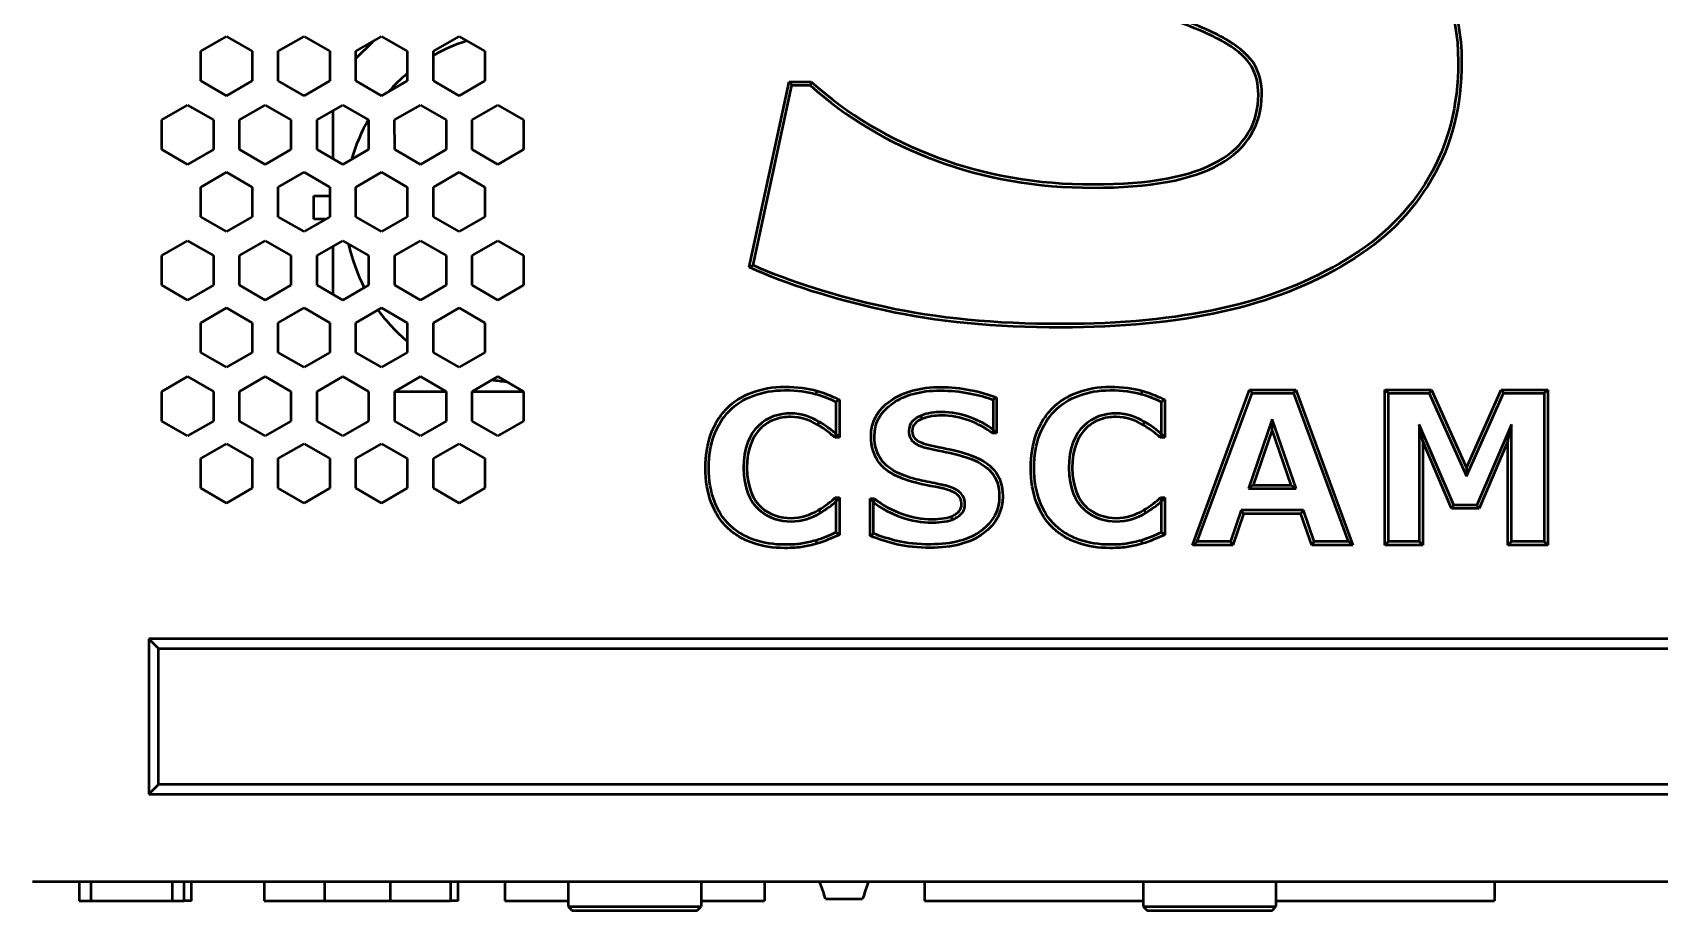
# Model space of a CAD drawing. Header units: millimetres. Extents: x 29 to 1149, y -40 to 354.
# Drawn here: x 100.8 to 184.7, y 195.5 to 240.8 of the extents above; entities that cross this region are included whole.
import ezdxf

# ---------------------------------------------------------------- set-up
doc = ezdxf.new("R2010")
doc.units = ezdxf.units.MM
doc.header["$LTSCALE"] = 1.2
doc.layers.add('외형선(ISO)', color=7, linetype='Continuous', lineweight=50)

msp = doc.modelspace()

# ---------------------------------------------------------------- linework, layer by layer
at = {"layer": '외형선(ISO)', "color": 7}
for p, q in [((109.4723, 239.7845), (110.7973, 240.5495)), ((110.7973, 240.5495), (112.1224, 239.7845)), ((113.4723, 239.7845), (114.7973, 240.5495)), ((114.7973, 240.5495), (116.1224, 239.7845)), ((117.4723, 239.7845), (118.7973, 240.5495)), ((117.4723, 239.4093), (118.3603, 240.2972)), ((118.7973, 240.5495), (120.1224, 239.7845)), ((121.4723, 239.7845), (122.7973, 240.5496)), ((122.7973, 240.5496), (124.1224, 239.7846)), ((109.4723, 238.2545), (109.4723, 239.7845)), ((112.1224, 239.7845), (112.1224, 238.2545)), ((113.4723, 238.2545), (113.4723, 239.7845)), ((116.1224, 239.7845), (116.1224, 238.2545)), ((117.4723, 238.2545), (117.4723, 239.7845)), ((120.1224, 239.7845), (120.1224, 238.2545)), ((121.4723, 238.2545), (121.4723, 239.7845)), ((124.1224, 239.7846), (124.1224, 238.2546)), ((110.7974, 237.4895), (109.4723, 238.2545)), ((112.1224, 238.2545), (110.7974, 237.4895)), ((114.7974, 237.4895), (113.4723, 238.2545)), ((116.1224, 238.2545), (114.7974, 237.4895)), ((118.7974, 237.4895), (117.4723, 238.2545)), ((120.1224, 238.2545), (118.7974, 237.4895)), ((122.7974, 237.4895), (121.4723, 238.2545)), ((124.1224, 238.2546), (122.7974, 237.4895)), ((137.7597, 228.649), (139.8167, 238.2164)), ((137.962, 228.7511), (139.9592, 238.0401)), ((139.8167, 238.2164), (140.9596, 238.2164)), ((139.8167, 238.2164), (139.9592, 238.0401)), ((139.9592, 238.0401), (140.8918, 238.0401)), ((107.4723, 236.2486), (108.7974, 237.0136)), ((108.7974, 237.0136), (110.1224, 236.2486)), ((111.4723, 236.2486), (112.7974, 237.0136)), ((112.7974, 237.0136), (114.1224, 236.2486)), ((115.4723, 236.2486), (116.7974, 237.0136)), ((116.2972, 234.2424), (116.2972, 236.7248)), ((116.7974, 237.0136), (118.1224, 236.2486)), ((119.4723, 236.2486), (120.7974, 237.0136)), ((120.7974, 237.0136), (122.1224, 236.2487)), ((123.4723, 236.2487), (124.7974, 237.0137)), ((124.7974, 237.0137), (126.1224, 236.2487)), ((107.4724, 234.7186), (107.4723, 236.2486)), ((110.1224, 236.2486), (110.1224, 234.7186)), ((111.4724, 234.7186), (111.4723, 236.2486)), ((114.1224, 236.2486), (114.1224, 234.7186)), ((115.4724, 234.7186), (115.4723, 236.2486)), ((118.1224, 236.2486), (118.1224, 234.7186)), ((119.4724, 234.7186), (119.4723, 236.2486)), ((122.1224, 236.2487), (122.1224, 234.7186)), ((123.4724, 234.7187), (123.4723, 236.2487)), ((126.1224, 236.2487), (126.1224, 234.7187)), ((108.7974, 233.9536), (107.4724, 234.7186)), ((110.1224, 234.7186), (108.7974, 233.9536)), ((112.7974, 233.9536), (111.4724, 234.7186)), ((114.1224, 234.7186), (112.7974, 233.9536)), ((116.7974, 233.9536), (115.4724, 234.7186)), ((118.1224, 234.7186), (116.7974, 233.9536)), ((120.7974, 233.9536), (119.4724, 234.7186)), ((122.1224, 234.7186), (120.7974, 233.9536)), ((124.7974, 233.9537), (123.4724, 234.7187)), ((126.1224, 234.7187), (124.7974, 233.9537)), ((109.4724, 232.7845), (110.7974, 233.5495)), ((110.7974, 233.5495), (112.1224, 232.7845)), ((113.4724, 232.7845), (114.7974, 233.5495)), ((114.7974, 233.5495), (116.1224, 232.7845)), ((117.4724, 232.7845), (118.7974, 233.5495)), ((118.7974, 233.5495), (120.1224, 232.7845)), ((121.4724, 232.7845), (122.7974, 233.5496)), ((122.7974, 233.5496), (124.1224, 232.7846)), ((109.4724, 231.2545), (109.4724, 232.7845)), ((112.1224, 232.7845), (112.1224, 231.2545)), ((113.4724, 231.2545), (113.4724, 232.7845)), ((116.1224, 232.7845), (116.1224, 231.2545)), ((117.4724, 231.2545), (117.4724, 232.7845)), ((120.1224, 232.7845), (120.1224, 231.2545)), ((121.4724, 231.2545), (121.4724, 232.7845)), ((124.1224, 232.7846), (124.1224, 231.2546)), ((115.2972, 232.3341), (116.1224, 232.3341)), ((115.2972, 231.1341), (115.2972, 232.3341)), ((110.7974, 230.4895), (109.4724, 231.2545)), ((112.1224, 231.2545), (110.7974, 230.4895)), ((114.7974, 230.4895), (113.4724, 231.2545)), ((116.1224, 231.2545), (114.7974, 230.4895)), ((115.9138, 231.1341), (115.2972, 231.1341)), ((118.7974, 230.4895), (117.4724, 231.2545)), ((120.1224, 231.2545), (118.7974, 230.4895)), ((122.7974, 230.4895), (121.4724, 231.2545)), ((124.1224, 231.2546), (122.7974, 230.4895)), ((107.4724, 229.2486), (108.7974, 230.0136)), ((108.7974, 230.0136), (110.1224, 229.2486)), ((111.4724, 229.2486), (112.7974, 230.0136)), ((112.7974, 230.0136), (114.1224, 229.2486)), ((115.4724, 229.2486), (116.7974, 230.0136)), ((116.7974, 230.0136), (118.1224, 229.2486)), ((119.4724, 229.2486), (120.7974, 230.0136)), ((120.7974, 230.0136), (122.1224, 229.2487)), ((123.4724, 229.2487), (124.7974, 230.0137)), ((124.7974, 230.0137), (126.1224, 229.2487)), ((107.4724, 227.7186), (107.4724, 229.2486)), ((110.1224, 229.2486), (110.1224, 227.7186)), ((111.4724, 227.7186), (111.4724, 229.2486)), ((114.1224, 229.2486), (114.1224, 227.7186)), ((115.4724, 227.7186), (115.4724, 229.2486)), ((116.2972, 227.2424), (116.2972, 229.7248)), ((118.1224, 229.2486), (118.1224, 227.7186)), ((119.4724, 227.7186), (119.4724, 229.2486)), ((122.1224, 229.2487), (122.1224, 227.7186)), ((123.4724, 227.7187), (123.4724, 229.2487)), ((126.1224, 229.2487), (126.1224, 227.7187)), ((108.7974, 226.9536), (107.4724, 227.7186)), ((110.1224, 227.7186), (108.7974, 226.9536)), ((112.7974, 226.9536), (111.4724, 227.7186)), ((114.1224, 227.7186), (112.7974, 226.9536)), ((116.7974, 226.9536), (115.4724, 227.7186)), ((118.1224, 227.7186), (116.7974, 226.9536)), ((120.7974, 226.9536), (119.4724, 227.7186)), ((122.1224, 227.7186), (120.7974, 226.9536)), ((124.7974, 226.9537), (123.4724, 227.7187)), ((126.1224, 227.7187), (124.7974, 226.9537)), ((109.4724, 225.7845), (110.7974, 226.5495)), ((110.7974, 226.5495), (112.1224, 225.7845)), ((113.4724, 225.7845), (114.7974, 226.5495)), ((114.7974, 226.5495), (116.1224, 225.7845)), ((117.4724, 225.7845), (118.7974, 226.5495)), ((118.7974, 226.5495), (120.1224, 225.7845)), ((121.4724, 225.7845), (122.7974, 226.5496)), ((122.7974, 226.5496), (124.1224, 225.7846)), ((109.4724, 224.2545), (109.4724, 225.7845)), ((112.1224, 225.7845), (112.1225, 224.2545)), ((113.4724, 224.2545), (113.4724, 225.7845)), ((116.1224, 225.7845), (116.1225, 224.2545)), ((117.4724, 224.2545), (117.4724, 225.7845)), ((120.1224, 225.7845), (120.1225, 224.2545)), ((121.4724, 224.2545), (121.4724, 225.7845)), ((124.1224, 225.7846), (124.1225, 224.2546)), ((110.7974, 223.4895), (109.4724, 224.2545)), ((112.1225, 224.2545), (110.7974, 223.4895)), ((114.7974, 223.4895), (113.4724, 224.2545)), ((116.1225, 224.2545), (114.7974, 223.4895)), ((118.7974, 223.4895), (117.4724, 224.2545)), ((120.1225, 224.2545), (118.7974, 223.4895)), ((122.7974, 223.4895), (121.4724, 224.2545)), ((124.1225, 224.2546), (122.7974, 223.4895)), ((107.4724, 222.2486), (108.7974, 223.0136)), ((108.7974, 223.0136), (110.1225, 222.2486)), ((111.4724, 222.2486), (112.7974, 223.0136)), ((112.7974, 223.0136), (114.1225, 222.2486)), ((115.4724, 222.2486), (116.7974, 223.0136)), ((116.7974, 223.0136), (118.1225, 222.2486)), ((119.4724, 222.2486), (120.7974, 223.0136)), ((120.7974, 223.0136), (122.1225, 222.2487)), ((123.4724, 222.2487), (124.7974, 223.0137)), ((124.7974, 223.0137), (126.1225, 222.2487)), ((107.4724, 220.7186), (107.4724, 222.2486)), ((110.1225, 222.2486), (110.1225, 220.7186)), ((111.4724, 220.7186), (111.4724, 222.2486)), ((114.1225, 222.2486), (114.1225, 220.7186)), ((115.4724, 220.7186), (115.4724, 222.2486)), ((118.1225, 222.2486), (118.1225, 220.7186)), ((119.4724, 220.7186), (119.4724, 222.2486)), ((122.1225, 222.2341), (119.4724, 222.2341)), ((122.1225, 222.2487), (122.1225, 220.7186)), ((123.4724, 220.7187), (123.4724, 222.2487)), ((126.1225, 222.2341), (123.4724, 222.2341)), ((126.1225, 222.2487), (126.1225, 220.7187)), ((141.2444, 222.2813), (141.1972, 222.1114)), ((142.2305, 221.7057), (142.2305, 220.0601)), ((142.4068, 221.8176), (142.4068, 219.878)), ((150.3321, 221.8151), (150.3321, 220.2815)), ((150.5085, 221.9352), (150.5085, 220.0936)), ((158.0223, 222.2814), (157.9752, 222.1115)), ((159.0085, 221.7058), (159.0085, 220.0602)), ((159.1848, 221.8177), (159.1848, 219.8781)), ((160.6118, 214.3271), (163.5636, 222.3271)), ((160.8648, 214.5034), (163.6864, 222.1508)), ((163.5636, 222.3271), (165.9407, 222.3271)), ((163.5636, 222.3271), (163.6864, 222.1508)), ((163.6864, 222.1508), (165.8178, 222.1508)), ((165.9407, 222.3271), (165.8178, 222.1508)), ((165.8178, 222.1508), (168.6396, 214.5035)), ((165.9407, 222.3271), (168.8926, 214.3272)), ((170.542, 214.3272), (170.5419, 222.3272)), ((170.5419, 222.3272), (172.9387, 222.3272)), ((170.5419, 222.3272), (170.7183, 222.1508)), ((170.7183, 222.1508), (172.8245, 222.1508)), ((170.7183, 214.5035), (170.7183, 222.1508)), ((172.9387, 222.3272), (172.8245, 222.1508)), ((172.8245, 222.1508), (174.7414, 217.8796)), ((172.9387, 222.3272), (174.7411, 218.3109)), ((174.7411, 218.3109), (176.537, 222.3272)), ((174.7414, 217.8796), (176.6513, 222.1509)), ((176.537, 222.3272), (178.9338, 222.3272)), ((176.537, 222.3272), (176.6513, 222.1509)), ((176.6513, 222.1509), (178.7574, 222.1509)), ((178.9338, 222.3272), (178.7574, 222.1509)), ((178.7574, 222.1509), (178.7575, 214.5035)), ((178.9338, 222.3272), (178.9338, 214.3272)), ((108.7974, 219.9536), (107.4724, 220.7186)), ((110.1225, 220.7186), (108.7974, 219.9536)), ((112.7974, 219.9536), (111.4724, 220.7186)), ((114.1225, 220.7186), (112.7974, 219.9536)), ((116.7974, 219.9536), (115.4724, 220.7186)), ((118.1225, 220.7186), (116.7974, 219.9536)), ((120.7974, 219.9536), (119.4724, 220.7186)), ((122.1225, 220.7186), (120.7974, 219.9536)), ((124.7974, 219.9537), (123.4724, 220.7187)), ((126.1225, 220.7187), (124.7974, 219.9537)), ((141.277, 220.5311), (141.3653, 220.6838)), ((146.6685, 220.8315), (146.6035, 220.9955)), ((158.055, 220.5312), (158.1432, 220.6838)), ((164.7255, 220.8126), (163.4997, 217.2332)), ((164.726, 220.27), (164.7255, 220.8126)), ((165.9595, 217.2333), (164.7255, 220.8126)), ((142.4068, 219.878), (142.1717, 219.878)), ((142.2354, 220.0495), (142.2305, 220.0601)), ((142.4068, 219.878), (142.2354, 220.0495)), ((150.5085, 220.0936), (150.2864, 220.0936)), ((150.5085, 220.0936), (150.3434, 220.2587)), ((159.1848, 219.8781), (158.9497, 219.8781)), ((159.0134, 220.0496), (159.0085, 220.0602)), ((159.1848, 219.8781), (159.0134, 220.0496)), ((164.726, 220.27), (163.7464, 217.4096)), ((165.7122, 217.4096), (164.726, 220.27)), ((172.4881, 219.6823), (172.3117, 220.5448)), ((172.3117, 220.5448), (172.3118, 214.5035)), ((174.087, 216.3843), (172.3117, 220.5448)), ((177.0595, 220.5448), (175.2843, 216.3843)), ((176.8832, 219.6823), (177.0595, 220.5448)), ((177.0595, 214.5035), (177.0595, 220.5448)), ((109.4724, 218.7845), (110.7975, 219.5495)), ((110.7975, 219.5495), (112.1225, 218.7845)), ((113.4724, 218.7845), (114.7975, 219.5495)), ((114.7975, 219.5495), (116.1225, 218.7845)), ((117.4724, 218.7845), (118.7975, 219.5495)), ((118.7975, 219.5495), (120.1225, 218.7845)), ((121.4724, 218.7845), (122.7975, 219.5496)), ((122.7975, 219.5496), (124.1225, 218.7846)), ((173.9705, 216.208), (172.4881, 219.6823)), ((172.4881, 219.6823), (172.4881, 214.3272)), ((176.8832, 219.6823), (175.4007, 216.208)), ((176.8832, 214.3272), (176.8832, 219.6823)), ((109.4724, 217.2545), (109.4724, 218.7845)), ((112.1225, 218.7845), (112.1225, 217.2545)), ((113.4724, 217.2545), (113.4724, 218.7845)), ((116.1225, 218.7845), (116.1225, 217.2545)), ((117.4724, 217.2545), (117.4724, 218.7845)), ((120.1225, 218.7845), (120.1225, 217.2545)), ((121.4724, 217.2545), (121.4724, 218.7845)), ((124.1225, 218.7846), (124.1225, 217.2546)), ((174.7411, 218.3109), (174.7414, 217.8796)), ((163.7464, 217.4096), (163.4997, 217.2332)), ((163.7464, 217.4096), (165.7122, 217.4096)), ((165.7122, 217.4096), (165.9595, 217.2333)), ((110.7975, 216.4895), (109.4724, 217.2545)), ((112.1225, 217.2545), (110.7975, 216.4895)), ((114.7975, 216.4895), (113.4724, 217.2545)), ((116.1225, 217.2545), (114.7975, 216.4895)), ((118.7975, 216.4895), (117.4724, 217.2545)), ((120.1225, 217.2545), (118.7975, 216.4895)), ((122.7975, 216.4895), (121.4724, 217.2545)), ((124.1225, 217.2546), (122.7975, 216.4895)), ((142.1913, 216.7695), (142.4069, 216.7695)), ((142.2305, 216.5683), (142.2305, 214.9714)), ((142.4069, 216.7695), (142.251, 216.6136)), ((142.4069, 216.7695), (142.4069, 214.856)), ((143.9909, 216.7172), (144.1604, 216.5477)), ((143.9909, 214.8038), (143.9909, 216.7172)), ((143.9909, 216.7172), (144.2195, 216.7172)), ((144.1673, 214.9215), (144.1673, 216.5337)), ((158.9693, 216.7696), (159.1848, 216.7696)), ((159.0085, 216.5684), (159.0085, 214.9715)), ((159.1848, 216.7696), (159.029, 216.6137)), ((159.1848, 216.7696), (159.1848, 214.8561)), ((163.4997, 217.2332), (165.9595, 217.2333)), ((141.3358, 216.136), (141.4265, 215.9847)), ((148.164, 215.7964), (148.2283, 215.6322)), ((158.1138, 216.1361), (158.2045, 215.9848)), ((163.1243, 216.1165), (162.5692, 214.5034)), ((163.2501, 215.9402), (162.695, 214.3271)), ((163.2501, 215.9402), (163.1243, 216.1165)), ((166.3343, 216.1165), (163.1243, 216.1165)), ((166.2085, 215.9402), (163.2501, 215.9402)), ((166.2085, 215.9402), (166.3343, 216.1165)), ((166.7636, 214.3271), (166.2085, 215.9402)), ((166.8894, 214.5035), (166.3343, 216.1165)), ((173.9705, 216.208), (174.087, 216.3843)), ((175.4007, 216.208), (173.9705, 216.208)), ((175.2843, 216.3843), (174.087, 216.3843)), ((175.4007, 216.208), (175.2843, 216.3843)), ((141.2575, 214.3989), (141.2078, 214.568)), ((158.0354, 214.3989), (157.9857, 214.5681)), ((160.6118, 214.3271), (160.8648, 214.5034)), ((162.695, 214.3271), (160.6118, 214.3271)), ((162.5692, 214.5034), (160.8648, 214.5034)), ((162.695, 214.3271), (162.5692, 214.5034)), ((166.7636, 214.3271), (166.8894, 214.5035)), ((168.8926, 214.3272), (166.7636, 214.3271)), ((168.6396, 214.5035), (166.8894, 214.5035)), ((168.8926, 214.3272), (168.6396, 214.5035)), ((170.542, 214.3272), (170.7183, 214.5035)), ((172.4881, 214.3272), (170.542, 214.3272)), ((172.3118, 214.5035), (170.7183, 214.5035)), ((172.4881, 214.3272), (172.3118, 214.5035)), ((176.8832, 214.3272), (177.0595, 214.5035)), ((178.9338, 214.3272), (176.8832, 214.3272)), ((178.7575, 214.5035), (177.0595, 214.5035)), ((178.9338, 214.3272), (178.7575, 214.5035)), ((207.7975, 209.4841), (106.7975, 209.4836)), ((106.7975, 209.4836), (107.2975, 208.9836)), ((106.7975, 209.4836), (106.7975, 201.4836)), ((107.2975, 208.9836), (207.2975, 208.9841)), ((107.2975, 201.9836), (107.2975, 208.9836)), ((106.7975, 201.4836), (107.2975, 201.9836)), ((106.7975, 201.4836), (207.7975, 201.4841)), ((207.2975, 201.9841), (107.2975, 201.9836)), ((100.7976, 196.9835), (213.7976, 196.9841)), ((103.1972, 196.9836), (103.1972, 195.9841)), ((103.7972, 196.9836), (103.7972, 195.9841)), ((107.9972, 196.9836), (107.9972, 195.9841)), ((108.5972, 196.9836), (108.5972, 195.9841)), ((108.9972, 195.9841), (108.9972, 196.9836)), ((112.7472, 196.9836), (112.7472, 195.9841)), ((115.8472, 196.9836), (115.8472, 195.9841)), ((119.2472, 196.9836), (119.2472, 195.9841)), ((122.3472, 196.9837), (122.3472, 195.9841)), ((122.7472, 195.9841), (122.7472, 196.9837)), ((125.1472, 196.9837), (125.1472, 195.9841)), ((128.4222, 196.9837), (128.4222, 195.6841)), ((135.2722, 196.9837), (135.2722, 195.6841)), ((138.5472, 196.9837), (138.5472, 195.9841)), ((141.3972, 196.8841), (141.3972, 196.9837)), ((141.3972, 196.8841), (141.5973, 196.3341)), ((141.6883, 196.0841), (141.5973, 196.3341)), ((143.697, 196.3341), (143.606, 196.0841)), ((143.697, 196.3341), (143.8972, 196.8841)), ((143.8972, 196.8841), (143.8972, 196.9838)), ((146.7972, 196.9838), (146.7972, 195.9841)), ((158.0722, 196.9838), (158.0722, 195.6841)), ((164.9222, 196.9839), (164.9222, 195.6841)), ((176.1972, 196.9839), (176.1972, 195.9841)), ((103.1972, 195.9841), (103.4972, 195.9841)), ((103.4972, 195.9841), (103.7972, 195.9841)), ((103.7972, 195.9841), (107.9972, 195.9841)), ((107.9972, 195.9841), (108.2972, 195.9841)), ((108.2972, 195.9841), (108.5972, 195.9841)), ((108.9972, 195.9841), (108.5972, 195.9841)), ((112.7472, 195.9841), (113.0472, 195.9841)), ((113.0472, 195.9841), (115.8472, 195.9841)), ((115.8472, 195.9841), (119.2472, 195.9841)), ((119.2472, 195.9841), (122.0472, 195.9841)), ((122.0472, 195.9841), (122.3472, 195.9841)), ((122.7472, 195.9841), (122.3472, 195.9841)), ((125.1472, 195.9841), (128.4222, 195.9841)), ((128.4222, 195.6841), (128.6222, 195.4841)), ((128.4222, 195.6841), (135.2722, 195.6841)), ((135.0722, 195.4841), (135.2722, 195.6841)), ((135.2722, 195.9841), (138.5472, 195.9841)), ((141.6883, 196.0841), (143.606, 196.0841)), ((146.7972, 195.9841), (158.0722, 195.9841)), ((158.0722, 195.6841), (158.2722, 195.4841)), ((158.0722, 195.6841), (164.9222, 195.6841)), ((164.7222, 195.4841), (164.9222, 195.6841)), ((164.9222, 195.9841), (176.1972, 195.9841)), ((128.6222, 195.4841), (135.0722, 195.4841)), ((158.2722, 195.4841), (164.7222, 195.4841))]:
    msp.add_line(p, q, dxfattribs=at)
for start, end in [(107.463718, 119.449002), (129.914451, 138.513056), (149.857889, 164.018246), (192.151534, 207.389751), (215.995667, 230.08613), (261.080256, 265.813183)]:
    msp.add_arc((125.8972, 231.7341), 9, start, end, dxfattribs=at)
for centre, major_axis, ratio, start_param, end_param in [((140.6273, 223.823), (7.1305, 25.5985), 0.1566361, 1.0179103, 1.0262051), ((365.975, 1431.3066), (-259.7424, -1208.0382), 0.1736482, 0.138824, 0.1396538), ((157.3267, -114.1496), (-0.0017, 338.3696), 0.1736482, 0.1162739, 0.1192958), ((-998.5698, 232.735), (1143.1439, 0.0058), 0.1736482, 6.2183419, 6.2192073), ((-454.2023, 226.4654), (605.6024, 0.0031), 0.1736482, 6.2225286, 6.224101), ((-981.7919, 232.7351), (1143.1439, 0.0058), 0.1736482, 6.2183419, 6.2192073), ((-593.4178, 208.1941), (737.2635, 0.0037), 0.1736482, 0.0657834, 0.0670034), ((939.9276, 208.2714), (-797.1945, -0.004), 0.1736482, 6.2221073, 6.2233338), ((-576.6398, 208.1942), (737.2635, 0.0037), 0.1736482, 0.0657834, 0.0670034), ((133.7552, 727.4948), (0.0026, -516.0669), 0.1736482, 0.1144411, 0.1164219)]:
    msp.add_ellipse(centre, major_axis=major_axis, ratio=ratio, start_param=start_param, end_param=end_param, dxfattribs=at)
for points, knots in [([(162.0208, 250.0369), (166.5051, 248.8397), (169.7051, 247.4356), (173.5365, 244.2138), (174.4943, 242.0261), (174.4943, 239.2615)], [0, 0, 0, 0, 0.5, 0.5, 1, 1, 1, 1]), ([(161.9745, 249.8668), (161.9748, 249.8667), (161.975, 249.8666), (166.4454, 248.6731), (169.6283, 247.2698), (173.3863, 244.1097), (174.3179, 241.9865), (174.318, 239.2615)], [0, 0, 0, 0, 0.0000276, 0.0000276, 0.5000138, 0.5000138, 1, 1, 1, 1]), ([(162.38, 240.1757), (161.7269, 240.5675), (160.8399, 240.9593), (158.5977, 241.743), (157.1555, 242.1893), (155.3922, 242.6899)], [0, 0, 0, 0, 0.5, 0.5, 1, 1, 1, 1]), ([(162.4719, 240.3262), (162.4715, 240.3264), (162.4711, 240.3267), (161.8027, 240.7277), (160.9042, 241.1236), (158.6497, 241.9116), (157.2068, 242.358), (155.4399, 242.8597), (155.4395, 242.8598), (155.439, 242.8599)], [0, 0, 0, 0, 0.0002842, 0.0002842, 0.5000778, 0.5000778, 0.9998715, 0.9998715, 1, 1, 1, 1]), ([(164.0127, 237.5635), (164.0127, 238.1077), (163.8984, 238.5811), (163.4412, 239.3866), (163.0113, 239.7838), (162.38, 240.1757)], [0, 0, 0, 0, 0.5, 0.5, 1, 1, 1, 1]), ([(164.189, 237.5635), (164.189, 238.1354), (164.0713, 238.6337), (163.575, 239.5081), (163.1152, 239.9269), (162.4726, 240.3257), (162.4722, 240.326), (162.4719, 240.3262)], [0, 0, 0, 0, 0.4998535, 0.4998535, 0.9997071, 0.9997071, 1, 1, 1, 1]), ([(174.318, 239.2615), (174.318, 236.9785), (173.8093, 234.9864), (171.7736, 231.5362), (170.3635, 230.1359), (168.5589, 229.0617), (168.5586, 229.0615), (168.5582, 229.0613)], [0, 0, 0, 0, 0.4999529, 0.4999529, 0.9999057, 0.9999057, 1, 1, 1, 1]), ([(174.4943, 239.2615), (174.4943, 236.954), (173.9773, 234.924), (171.9093, 231.4193), (170.478, 229.9989), (168.6494, 228.9104)], [0, 0, 0, 0, 0.5, 0.5, 1, 1, 1, 1]), ([(140.8918, 238.0401), (142.7486, 236.3699), (144.9169, 235.0734), (149.8977, 233.2165), (152.5986, 232.7503), (155.4902, 232.7503)], [0, 0, 0, 0, 0.4977373, 0.4977373, 1, 1, 1, 1]), ([(140.9596, 238.2164), (142.8099, 236.5402), (144.976, 235.2395), (149.9392, 233.3892), (152.6168, 232.9267), (155.4902, 232.9267)], [0, 0, 0, 0, 0.5, 0.5, 1, 1, 1, 1]), ([(155.4902, 232.9267), (158.4073, 232.9267), (160.5569, 233.324), (163.3215, 234.9131), (164.0127, 236.0614), (164.0127, 237.5635)], [0, 0, 0, 0, 0.5, 0.5, 1, 1, 1, 1]), ([(155.4902, 232.7503), (158.4206, 232.7504), (160.6007, 233.1458), (163.4534, 234.7855), (164.189, 236.0005), (164.189, 237.5635)], [0, 0, 0, 0, 0.5, 0.5, 1, 1, 1, 1]), ([(168.5582, 229.0613), (168.5579, 229.0611), (168.5576, 229.0609), (166.6594, 227.8961), (164.5032, 227.0492), (159.6591, 225.9895), (156.9161, 225.7234), (153.8576, 225.7234)], [0, 0, 0, 0, 0.0000889, 0.0000889, 0.5000445, 0.5000445, 1, 1, 1, 1]), ([(153.8576, 225.5471), (150.4399, 225.5471), (147.3923, 225.8409), (142.0372, 227.0164), (139.7188, 227.7565), (137.7597, 228.649)], [0, 0, 0, 0, 0.5, 0.5, 1, 1, 1, 1]), ([(153.8576, 225.7234), (150.4478, 225.7234), (147.4177, 226.0159), (142.1462, 227.173), (139.8779, 227.8919), (137.962, 228.7511)], [0, 0, 0, 0, 0.5055802, 0.5055802, 1, 1, 1, 1]), ([(168.6494, 228.9104), (166.7338, 227.7349), (164.5569, 226.8805), (159.6807, 225.8138), (156.927, 225.5471), (153.8576, 225.5471)], [0, 0, 0, 0, 0.5, 0.5, 1, 1, 1, 1]), ([(144.0366, 219.9434), (144.0366, 220.6878), (144.3708, 221.2952), (145.7073, 222.2356), (146.5662, 222.4707), (147.6154, 222.4707)], [0, 0, 0, 0, 0.5, 0.5, 1, 1, 1, 1]), ([(147.6154, 222.4707), (148.1422, 222.4707), (148.6625, 222.4196), (149.6899, 222.215), (150.1341, 222.0876), (150.5085, 221.9352)], [0, 0, 0, 0, 0.5, 0.5, 1, 1, 1, 1]), ([(142.4068, 221.8176), (142.3774, 221.799), (142.3481, 221.7803), (142.2893, 221.743), (142.2599, 221.7244), (142.2305, 221.7057)], [0, 0, 0, 0, 0.5, 0.5, 1, 1, 1, 1]), ([(144.213, 219.9434), (144.213, 220.6304), (144.5079, 221.1761), (145.7731, 222.0663), (146.5912, 222.2944), (147.6154, 222.2944)], [0, 0, 0, 0, 0.5, 0.5, 1, 1, 1, 1]), ([(147.6154, 222.2944), (148.1319, 222.2944), (148.6379, 222.2447), (149.5954, 222.054), (149.9943, 221.9432), (150.3321, 221.8151)], [0, 0, 0, 0, 0.5262066, 0.5262066, 1, 1, 1, 1]), ([(159.1848, 221.8177), (159.1554, 221.7991), (159.126, 221.7804), (159.0672, 221.7431), (159.0378, 221.7245), (159.0085, 221.7058)], [0, 0, 0, 0, 0.5, 0.5, 1, 1, 1, 1]), ([(135.4975, 218.3172), (135.4975, 218.9026), (135.5803, 219.4886), (135.8713, 220.2898), (135.9868, 220.5319), (136.2656, 220.9817), (136.4254, 221.1869), (136.6076, 221.3735)], [0, 0, 0, 0, 0.17562258, 0.17562258, 0.25633377, 0.25633377, 0.33478445, 0.33478445, 0.33478445, 0.33478445]), ([(139.8991, 220.936), (139.6069, 220.936), (139.3178, 220.8918), (138.9181, 220.74), (138.7974, 220.6801), (138.5634, 220.5328), (138.4531, 220.4459), (138.3513, 220.3482)], [0, 0, 0, 0, 0.0876658, 0.0876658, 0.12828264, 0.12828264, 0.17060054, 0.17060054, 0.17060054, 0.17060054]), ([(141.3653, 220.6838), (141.3648, 220.684), (141.3643, 220.6843), (140.9504, 220.9183), (140.463, 221.1123), (139.8991, 221.1123)], [0, 0, 0, 0, 0.0011903, 0.0011903, 1, 1, 1, 1]), ([(142.2305, 220.0601), (142.0912, 220.1787), (141.9463, 220.2929), (141.5809, 220.5564), (141.4216, 220.6505), (141.3653, 220.6838)], [0.000001, 0.000001, 0.000001, 0.000001, 0.05490897, 0.05490897, 0.13530242, 0.13530242, 0.13530242, 0.13530242]), ([(146.6035, 220.9955), (146.4375, 220.9327), (146.3006, 220.8409), (146.0577, 220.5768), (145.9828, 220.3977), (145.9828, 220.2176)], [0, 0, 0, 0, 0.4984935, 0.4984935, 1, 1, 1, 1]), ([(146.6685, 220.8315), (146.5292, 220.7793), (146.4094, 220.6987), (146.2092, 220.4811), (146.1591, 220.357), (146.1591, 220.2176)], [0, 0, 0, 0, 0.5, 0.5, 1, 1, 1, 1]), ([(150.3321, 220.2815), (150.0047, 220.5306), (149.6186, 220.7362), (148.6838, 221.0856), (148.181, 221.1777), (147.6742, 221.1777)], [0, 0, 0, 0, 0.4839943, 0.4839943, 1, 1, 1, 1]), ([(150.2864, 220.0936), (149.9643, 220.3504), (149.5702, 220.566), (148.6386, 220.9142), (148.1618, 221.0013), (147.6742, 221.0013)], [0, 0, 0, 0, 0.5, 0.5, 1, 1, 1, 1]), ([(152.2754, 218.3173), (152.2754, 218.9027), (152.3582, 219.4886), (152.6493, 220.2898), (152.7648, 220.5319), (153.0435, 220.9818), (153.2034, 221.187), (153.3856, 221.3736)], [0, 0, 0, 0, 0.17562258, 0.17562258, 0.25633377, 0.25633377, 0.33478445, 0.33478445, 0.33478445, 0.33478445]), ([(156.677, 220.9361), (156.3848, 220.9361), (156.0958, 220.8919), (155.6961, 220.7401), (155.5753, 220.6802), (155.3414, 220.5329), (155.231, 220.446), (155.1293, 220.3483)], [0, 0, 0, 0, 0.0876658, 0.0876658, 0.12828264, 0.12828264, 0.17060054, 0.17060054, 0.17060054, 0.17060054]), ([(158.1432, 220.6838), (158.1427, 220.6841), (158.1423, 220.6844), (157.7283, 220.9184), (157.241, 221.1124), (156.677, 221.1124)], [0, 0, 0, 0, 0.0011903, 0.0011903, 1, 1, 1, 1]), ([(159.0085, 220.0602), (158.8691, 220.1788), (158.7243, 220.293), (158.3588, 220.5565), (158.1996, 220.6505), (158.1432, 220.6838)], [0.000001, 0.000001, 0.000001, 0.000001, 0.05490897, 0.05490897, 0.13530242, 0.13530242, 0.13530242, 0.13530242]), ([(142.1717, 219.878), (142.0283, 220.0028), (141.878, 220.1232), (141.4985, 220.4002), (141.3338, 220.4975), (141.277, 220.5311)], [0, 0, 0, 0, 0.05702188, 0.05702188, 0.14095725, 0.14095725, 0.14095725, 0.14095725]), ([(145.9305, 217.6576), (145.26, 217.8753), (144.7768, 218.1714), (144.1847, 218.9202), (144.0366, 219.3861), (144.0366, 219.9434)], [0, 0, 0, 0, 0.5, 0.5, 1, 1, 1, 1]), ([(145.985, 217.8254), (145.332, 218.0374), (144.887, 218.3163), (144.3511, 218.994), (144.213, 219.418), (144.213, 219.9434)], [0, 0, 0, 0, 0.5, 0.5, 1, 1, 1, 1]), ([(145.9828, 220.2176), (145.9828, 219.9588), (146.0946, 219.7275), (146.5041, 219.4397), (146.8195, 219.342), (147.2794, 219.2482)], [0, 0, 0, 0, 0.5000764, 0.5000764, 1, 1, 1, 1]), ([(146.1591, 220.2176), (146.1591, 220.0043), (146.2396, 219.8411), (146.5619, 219.6146), (146.8665, 219.5124), (147.315, 219.4209)], [0, 0, 0, 0, 0.5, 0.5, 1, 1, 1, 1]), ([(158.9497, 219.8781), (158.8063, 220.0028), (158.656, 220.1233), (158.2912, 220.3896), (158.1858, 220.4539), (158.055, 220.5312)], [0, 0, 0, 0, 0.05702188, 0.05702188, 0.13550777, 0.13550777, 0.13550777, 0.13550777]), ([(149.0326, 219.0095), (149.6464, 218.8049), (150.0992, 218.5306), (150.6826, 217.8427), (150.8285, 217.3943), (150.8285, 216.8413)], [0, 0, 0, 0, 0.5, 0.5, 1, 1, 1, 1]), ([(148.9775, 218.842), (149.5713, 218.644), (149.9941, 218.382), (150.5189, 217.7631), (150.6522, 217.3657), (150.6522, 216.8413)], [0, 0, 0, 0, 0.4999009, 0.4999009, 1, 1, 1, 1]), ([(147.8716, 217.3917), (147.8169, 217.4044), (147.7621, 217.4166), (147.7072, 217.4286), (147.3664, 217.5029), (147.0236, 217.5666), (146.6832, 217.6421), (146.6644, 217.6463), (146.6456, 217.6505), (146.6268, 217.6548), (146.4673, 217.6908), (146.3085, 217.7296), (146.1513, 217.7748), (146.105, 217.788), (146.0589, 217.8019), (146.013, 217.8164), (146.0037, 217.8193), (145.9943, 217.8223), (145.985, 217.8254)], [0, 0, 0, 0, 0.08698, 0.08698, 0.08698, 0.6270913, 0.6270913, 0.6270913, 0.6569476, 0.6569476, 0.6569476, 0.9102649, 0.9102649, 0.9102649, 0.9847927, 0.9847927, 0.9847927, 1, 1, 1, 1]), ([(148.8824, 216.4691), (148.8824, 216.6993), (148.7774, 216.9077), (148.4194, 217.213), (148.1762, 217.3178), (147.8722, 217.3915), (147.8719, 217.3916), (147.8716, 217.3917)], [0, 0, 0, 0, 0.4997655, 0.4997655, 0.9995311, 0.9995311, 1, 1, 1, 1]), ([(144.1604, 216.5477), (144.1616, 216.5454), (144.1627, 216.5431), (144.165, 216.5384), (144.1661, 216.5361), (144.1673, 216.5337)], [0.000001, 0.000001, 0.000001, 0.000001, 0.0020923614, 0.0020923614, 0.0041837227, 0.0041837227, 0.0041837227, 0.0041837227]), ([(144.1673, 216.5337), (144.5905, 216.2041), (145.067, 215.9473), (146.1348, 215.5782), (146.6607, 215.483), (147.1713, 215.483)], [0, 0, 0, 0, 0.4887243, 0.4887243, 1, 1, 1, 1]), ([(144.2195, 216.7172), (144.6418, 216.3777), (145.1175, 216.1164), (146.1754, 215.7507), (146.6837, 215.6593), (147.1713, 215.6593)], [0, 0, 0, 0, 0.5, 0.5, 1, 1, 1, 1]), ([(150.6522, 216.8413), (150.6522, 216.1074), (150.3523, 215.5277), (149.0907, 214.599), (148.2288, 214.3597), (147.106, 214.3597)], [0, 0, 0, 0, 0.5, 0.5, 1, 1, 1, 1]), ([(150.8285, 216.8413), (150.8285, 216.0533), (150.4943, 215.4133), (149.1578, 214.4294), (148.2511, 214.1834), (147.106, 214.1834)], [0, 0, 0, 0, 0.5, 0.5, 1, 1, 1, 1]), ([(148.706, 216.4691), (148.706, 216.6476), (148.632, 216.8), (148.336, 217.0525), (148.1183, 217.1505), (147.8309, 217.2201)], [0, 0, 0, 0, 0.5, 0.5, 1, 1, 1, 1]), ([(148.164, 215.7964), (148.2424, 215.8291), (148.3139, 215.8658), (148.4435, 215.9475), (148.5014, 215.9923), (148.6037, 216.0903), (148.6421, 216.1505), (148.6933, 216.293), (148.706, 216.3755), (148.706, 216.4691)], [0, 0, 0, 0, 0.25, 0.25, 0.5, 0.5, 0.75, 0.75, 1, 1, 1, 1]), ([(148.2283, 215.6322), (148.2295, 215.6327), (148.2306, 215.6332), (148.3183, 215.6697), (148.3988, 215.7109), (148.5467, 215.8041), (148.6087, 215.8509), (148.7404, 215.9771), (148.7998, 216.0678), (148.8675, 216.2566), (148.8824, 216.3596), (148.8824, 216.4691)], [0, 0, 0, 0, 0.0033869, 0.0033869, 0.2525402, 0.2525402, 0.5016934, 0.5016934, 0.7508467, 0.7508467, 1, 1, 1, 1]), ([(147.1713, 215.6593), (147.2976, 215.6593), (147.462, 215.6702), (147.8668, 215.7137), (148.0334, 215.7486), (148.164, 215.7964)], [0, 0, 0, 0, 0.5, 0.5, 1, 1, 1, 1]), ([(147.1713, 215.483), (147.3096, 215.483), (147.4741, 215.4941), (147.8924, 215.5391), (148.0767, 215.5766), (148.2259, 215.6313), (148.2271, 215.6318), (148.2283, 215.6322)], [0, 0, 0, 0, 0.4979874, 0.4979874, 0.9959748, 0.9959748, 1, 1, 1, 1]), ([(139.5791, 214.1703), (139.0167, 214.1703), (138.452, 214.2507), (137.6814, 214.5241), (137.4478, 214.6323), (137.0136, 214.8931), (136.8145, 215.0431), (136.6338, 215.2152)], [0, 0, 0, 0, 0.16873608, 0.16873608, 0.24607938, 0.24607938, 0.32119001, 0.32119001, 0.32119001, 0.32119001]), ([(139.5791, 214.3466), (139.0392, 214.3466), (138.497, 214.4227), (137.7571, 214.6837), (137.5329, 214.7871), (137.1177, 215.036), (136.9279, 215.1787), (136.7558, 215.3425)], [0, 0, 0, 0, 0.16197226, 0.16197226, 0.2361482, 0.2361482, 0.30770449, 0.30770449, 0.30770449, 0.30770449]), ([(142.4069, 214.856), (142.3775, 214.8753), (142.3481, 214.8945), (142.2893, 214.933), (142.2599, 214.9522), (142.2305, 214.9714)], [0, 0, 0, 0, 0.5, 0.5, 1, 1, 1, 1]), ([(147.106, 214.1834), (146.4443, 214.1834), (145.8674, 214.2411), (144.8834, 214.4718), (144.422, 214.6209), (143.9909, 214.8038)], [0, 0, 0, 0, 0.5, 0.5, 1, 1, 1, 1]), ([(147.106, 214.3597), (146.4515, 214.3597), (145.8946, 214.4158), (144.9775, 214.6309), (144.5562, 214.7637), (144.1673, 214.9215)], [0, 0, 0, 0, 0.5221809, 0.5221809, 1, 1, 1, 1]), ([(156.3571, 214.1704), (155.7946, 214.1704), (155.23, 214.2508), (154.4593, 214.5242), (154.2257, 214.6323), (153.7916, 214.8932), (153.5925, 215.0432), (153.4118, 215.2152)], [0, 0, 0, 0, 0.16873608, 0.16873608, 0.24607938, 0.24607938, 0.32119001, 0.32119001, 0.32119001, 0.32119001]), ([(156.3571, 214.3467), (155.8172, 214.3467), (155.275, 214.4228), (154.535, 214.6838), (154.3108, 214.7872), (153.8957, 215.036), (153.7059, 215.1788), (153.5337, 215.3426)], [0, 0, 0, 0, 0.16197226, 0.16197226, 0.2361482, 0.2361482, 0.30770449, 0.30770449, 0.30770449, 0.30770449]), ([(159.1848, 214.8561), (159.1554, 214.8754), (159.126, 214.8946), (159.0673, 214.9331), (159.0379, 214.9523), (159.0085, 214.9715)], [0, 0, 0, 0, 0.5, 0.5, 1, 1, 1, 1]), ([(141.2078, 214.568), (140.9557, 214.4967), (140.7091, 214.4399), (140.2764, 214.3657), (139.9771, 214.3466), (139.5791, 214.3466)], [0, 0, 0, 0, 0.4994562, 0.4994562, 1, 1, 1, 1]), ([(141.2575, 214.3989), (140.9962, 214.3248), (140.7514, 214.2682), (140.2941, 214.1899), (139.9797, 214.1703), (139.5791, 214.1703)], [0, 0, 0, 0, 0.5, 0.5, 1, 1, 1, 1]), ([(157.9857, 214.5681), (157.7337, 214.4968), (157.4871, 214.44), (157.0543, 214.3658), (156.7551, 214.3467), (156.3571, 214.3467)], [0, 0, 0, 0, 0.4994562, 0.4994562, 1, 1, 1, 1]), ([(158.0354, 214.3989), (157.7742, 214.3249), (157.5294, 214.2683), (157.0721, 214.19), (156.7577, 214.1704), (156.3571, 214.1704)], [0, 0, 0, 0, 0.5, 0.5, 1, 1, 1, 1])]:
    msp.add_open_spline(points, degree=3, knots=knots, dxfattribs=at)
for points in [[(136.6076, 221.3735), (137.3, 222.0746), (138.3724, 222.4837), (139.5856, 222.4837)], [(139.5856, 222.4837), (140.2596, 222.4837), (140.7796, 222.4041), (141.2444, 222.2813)], [(153.3856, 221.3736), (154.078, 222.0747), (155.1504, 222.4838), (156.3636, 222.4838)], [(156.3636, 222.4838), (157.0375, 222.4838), (157.5576, 222.4042), (158.0223, 222.2814)], [(136.7335, 221.25), (137.3864, 221.9109), (138.4104, 222.3074), (139.5856, 222.3074)], [(139.5856, 222.3074), (140.244, 222.3074), (140.7466, 222.2302), (141.1972, 222.1114)], [(141.1972, 222.1114), (141.6063, 221.9922), (141.9517, 221.8363), (142.2305, 221.7057)], [(141.2444, 222.2813), (141.7218, 222.1424), (142.1123, 221.9562), (142.4068, 221.8176)], [(153.5114, 221.2501), (154.1644, 221.911), (155.1883, 222.3075), (156.3636, 222.3075)], [(156.3636, 222.3075), (157.0219, 222.3075), (157.5246, 222.2303), (157.9752, 222.1115)], [(157.9752, 222.1115), (158.3843, 221.9923), (158.7297, 221.8364), (159.0085, 221.7058)], [(158.0223, 222.2814), (158.4997, 222.1425), (158.8902, 221.9563), (159.1848, 221.8177)], [(135.6738, 218.3172), (135.6738, 219.5505), (136.05, 220.5498), (136.7335, 221.25)], [(139.8991, 221.1123), (139.2915, 221.1123), (138.7017, 220.929), (138.2293, 220.4755)], [(141.277, 220.5311), (140.8774, 220.757), (140.421, 220.936), (139.8991, 220.936)], [(147.6742, 221.1777), (147.3156, 221.1777), (146.947, 221.138), (146.6035, 220.9955)], [(147.6742, 221.0013), (147.3266, 221.0013), (146.9814, 220.9619), (146.6685, 220.8315)], [(152.4517, 218.3173), (152.4517, 219.5506), (152.8279, 220.5499), (153.5114, 221.2501)], [(156.677, 221.1124), (156.0694, 221.1124), (155.4797, 220.9291), (155.0072, 220.4756)], [(158.055, 220.5312), (157.6553, 220.7571), (157.199, 220.9361), (156.677, 220.9361)], [(138.2293, 220.4755), (137.7612, 220.0265), (137.4632, 219.3031), (137.4632, 218.3107)], [(138.3513, 220.3482), (137.9256, 219.9399), (137.6395, 219.2682), (137.6395, 218.3107)], [(150.3434, 220.2587), (150.3397, 220.2663), (150.3359, 220.2739), (150.3321, 220.2815)], [(155.0072, 220.4756), (154.5391, 220.0266), (154.2411, 219.3032), (154.2411, 218.3108)], [(155.1293, 220.3483), (154.7035, 219.9399), (154.4175, 219.2682), (154.4175, 218.3108)], [(147.2794, 219.2482), (147.8771, 219.1234), (148.3639, 219.0407), (148.9775, 218.842)], [(147.315, 219.4209), (147.9085, 219.2969), (148.4045, 219.213), (149.0326, 219.0095)], [(136.6338, 215.2152), (135.9127, 215.9102), (135.4975, 216.9605), (135.4975, 218.3172)], [(136.7558, 215.3425), (136.0759, 215.9981), (135.6738, 216.9961), (135.6738, 218.3172)], [(137.4632, 218.3107), (137.4632, 217.271), (137.7967, 216.5571), (138.266, 216.1355)], [(137.6395, 218.3107), (137.6395, 217.3091), (137.9584, 216.6488), (138.384, 216.2666)], [(153.4118, 215.2152), (152.6906, 215.9103), (152.2754, 216.9606), (152.2754, 218.3173)], [(153.5337, 215.3426), (152.8538, 215.9981), (152.4518, 216.9962), (152.4517, 218.3173)], [(154.2411, 218.3108), (154.2411, 217.2711), (154.5746, 216.5572), (155.044, 216.1356)], [(154.4175, 218.3108), (154.4175, 217.3092), (154.7363, 216.6489), (155.162, 216.2667)], [(147.8309, 217.2201), (147.2394, 217.3573), (146.5137, 217.469), (145.9305, 217.6576)], [(141.3358, 216.136), (141.6775, 216.3325), (142.0055, 216.6005), (142.1913, 216.7695)], [(141.4265, 215.9847), (141.7389, 216.1648), (142.0333, 216.3964), (142.2305, 216.5683)], [(142.251, 216.6136), (142.2442, 216.5985), (142.2374, 216.5834), (142.2305, 216.5683)], [(158.1138, 216.1361), (158.4555, 216.3325), (158.7835, 216.6006), (158.9693, 216.7696)], [(158.2045, 215.9848), (158.5169, 216.1648), (158.8112, 216.3965), (159.0085, 216.5684)], [(159.029, 216.6137), (159.0222, 216.5985), (159.0153, 216.5835), (159.0085, 216.5684)], [(138.266, 216.1355), (138.7393, 215.7096), (139.3618, 215.5417), (139.9122, 215.5417)], [(138.384, 216.2666), (138.8168, 215.8771), (139.3941, 215.718), (139.9122, 215.718)], [(139.9122, 215.718), (140.4046, 215.718), (140.9213, 215.8769), (141.3358, 216.136)], [(139.9122, 215.5417), (140.44, 215.5417), (140.9857, 215.7099), (141.4265, 215.9847)], [(155.044, 216.1356), (155.5173, 215.7097), (156.1398, 215.5418), (156.6901, 215.5418)], [(155.162, 216.2667), (155.5947, 215.8772), (156.172, 215.7181), (156.6901, 215.7181)], [(156.6901, 215.7181), (157.1825, 215.7181), (157.6992, 215.877), (158.1138, 216.1361)], [(156.6901, 215.5418), (157.2179, 215.5418), (157.7637, 215.71), (158.2045, 215.9848)], [(142.2305, 214.9714), (141.8703, 214.8138), (141.5626, 214.6762), (141.2078, 214.568)], [(142.4069, 214.856), (142.0022, 214.68), (141.6624, 214.5221), (141.2575, 214.3989)], [(159.0085, 214.9715), (158.6483, 214.8139), (158.3405, 214.6762), (157.9857, 214.5681)], [(159.1848, 214.8561), (158.7801, 214.6801), (158.4404, 214.5222), (158.0354, 214.3989)]]:
    msp.add_open_spline(points, degree=3, dxfattribs=at)

doc.saveas('drawing.dxf')
